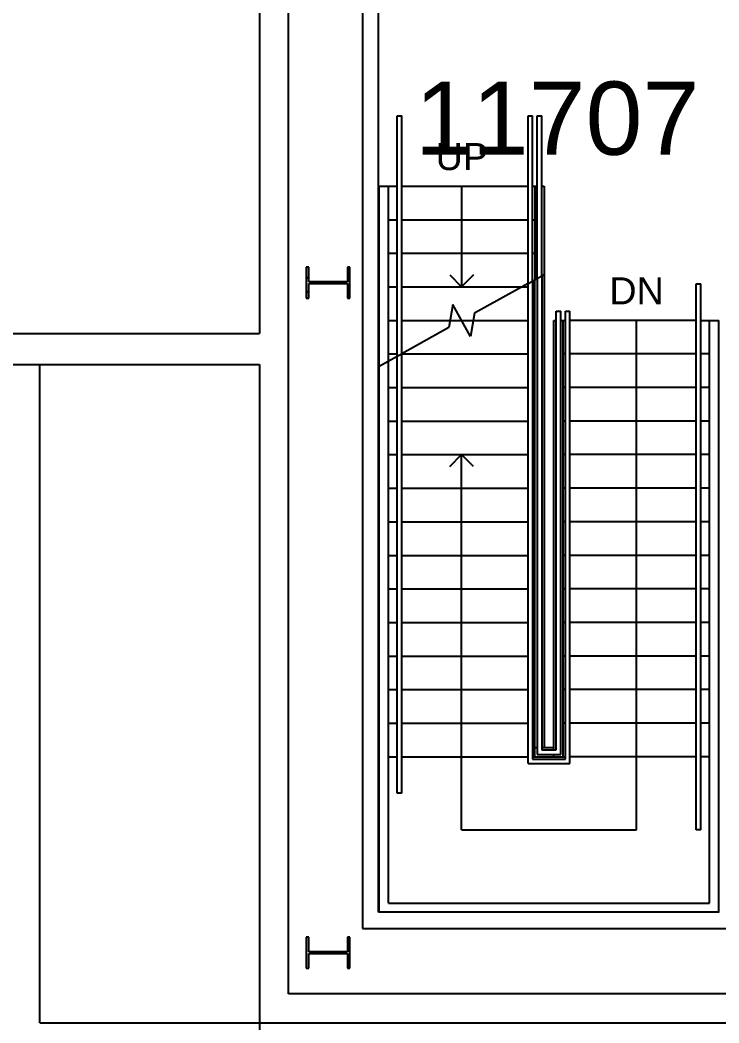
# Model space of a CAD drawing. Header units: inches. Extents: x -60 to 5673, y -29 to 4299.
# Drawn here: x 1753.9 to 1982.9, y 2877.3 to 3206 of the extents above; entities that cross this region are included whole.
import ezdxf

# ---------------------------------------------------------------- set-up
doc = ezdxf.new("R2010")
doc.units = ezdxf.units.IN
doc.header["$LTSCALE"] = 96
doc.header["$MEASUREMENT"] = 0
for name, color, linetype in [('A-ANNO-ROOM', 4, 'Continuous'), ('A-ANNO-TEXT', 4, 'Continuous'), ('A-COLS', 5, 'Continuous'), ('A-FLOR-HRAL', 1, 'Continuous'), ('A-FLOR-STRS', 2, 'Continuous'), ('A-ROOF-LEVL-THIN', 1, 'Continuous'), ('A-WALL-FULL', 6, 'Continuous')]:
    doc.layers.add(name, color=color, linetype=linetype)
doc.styles.add('AE-113$0$Standard', font='txt')
doc.styles.add('ARIAL', font='arial.ttf')

msp = doc.modelspace()

# ---------------------------------------------------------------- hatches: boundary and pattern name
at = {"layer": 'A-COLS'}
h = msp.add_hatch(dxfattribs=at)
h.set_pattern_fill('FP_68', color=256, angle=-90, style=0, pattern_type=2)
h.set_pattern_definition([(45, (-0.0003, -0.0003), (-9.503515, 9.503515), []), (45, (-0.0003, 14.4), (-9.503515, 9.503515), [])])
h.paths.add_polyline_path([(1847.67, 3114.88), (1848.53, 3114.88), (1848.53, 3119.69), (1861.13, 3119.69), (1861.13, 3114.88), (1861.98, 3114.88), (1861.98, 3125.01), (1861.13, 3125.01), (1861.13, 3120.2), (1848.53, 3120.2), (1848.53, 3125.01), (1847.67, 3125.01)], flags=0)

# ---------------------------------------------------------------- linework, layer by layer
at = {"layer": 'A-ANNO-TEXT'}
for p, q in [((1898.58, 3151.58), (1898.58, 3118.58)), ((1894.69, 3122.47), (1898.58, 3118.58)), ((1902.47, 3122.47), (1898.58, 3118.58)), ((1955.83, 2940.58), (1955.83, 3107.58)), ((1894.69, 3059.69), (1898.58, 3063.58)), ((1902.47, 3059.69), (1898.58, 3063.58)), ((1898.58, 2940.58), (1898.58, 3063.58)), ((1898.58, 2940.58), (1955.83, 2940.58))]:
    msp.add_line(p, q, dxfattribs=at)
at = {"layer": 'A-COLS'}
for p, q in [((1848.53, 3125.01), (1847.67, 3125.01)), ((1847.67, 3125.01), (1847.67, 3114.88)), ((1848.53, 3120.2), (1848.53, 3125.01)), ((1861.98, 3125.01), (1861.13, 3125.01)), ((1861.13, 3125.01), (1861.13, 3120.2)), ((1861.98, 3114.88), (1861.98, 3125.01)), ((1861.13, 3120.2), (1848.53, 3120.2)), ((1848.53, 3114.88), (1848.53, 3119.69)), ((1848.53, 3119.69), (1861.13, 3119.69)), ((1861.13, 3119.69), (1861.13, 3114.88)), ((1847.67, 3114.88), (1848.53, 3114.88)), ((1861.13, 3114.88), (1861.98, 3114.88)), ((1848.53, 2905.39), (1847.67, 2905.39)), ((1847.67, 2905.39), (1847.67, 2895.26)), ((1848.53, 2900.58), (1848.53, 2905.39)), ((1861.98, 2905.39), (1861.13, 2905.39)), ((1861.13, 2905.39), (1861.13, 2900.58)), ((1861.13, 2901.91), (1861.98, 2902.76)), ((1861.98, 2895.26), (1861.98, 2905.39)), ((1861.13, 2900.58), (1848.53, 2900.58)), ((1848.53, 2895.26), (1848.53, 2900.07)), ((1848.53, 2900.07), (1861.13, 2900.07)), ((1854.68, 2900.07), (1855.2, 2900.58)), ((1859.29, 2900.07), (1859.8, 2900.58)), ((1861.13, 2900.07), (1861.13, 2895.26)), ((1847.67, 2895.26), (1848.53, 2895.26)), ((1861.13, 2895.26), (1861.98, 2895.26))]:
    msp.add_line(p, q, dxfattribs=at)
at = {"layer": 'A-FLOR-HRAL'}
for p, q in [((1877.45, 3174.58), (1878.95, 3174.58)), ((1877.45, 2952.58), (1877.45, 3174.58)), ((1878.95, 2952.58), (1878.95, 3174.58)), ((1920.33, 3174.58), (1921.83, 3174.58)), ((1920.33, 2962.33), (1920.33, 3174.58)), ((1921.83, 3120.49), (1921.83, 3174.58)), ((1923.33, 3174.58), (1924.83, 3174.58)), ((1923.33, 3121.33), (1923.33, 3174.58)), ((1924.83, 3122.16), (1924.83, 3174.58)), ((1920.33, 3119.66), (1921.83, 3120.49)), ((1921.83, 3120.49), (1921.83, 2963.83)), ((1923.33, 3121.33), (1924.83, 3122.16)), ((1923.33, 3121.33), (1923.33, 2965.33)), ((1924.83, 3122.16), (1924.83, 2966.83)), ((1975.45, 3119.58), (1976.95, 3119.58)), ((1975.45, 2940.58), (1975.45, 3119.58)), ((1976.95, 2940.58), (1976.95, 3119.58)), ((1929.58, 3110.58), (1931.08, 3110.58)), ((1929.58, 2966.83), (1929.58, 3110.58)), ((1931.08, 2965.33), (1931.08, 3110.58)), ((1932.58, 3110.58), (1934.08, 3110.58)), ((1932.58, 2963.83), (1932.58, 3110.58)), ((1934.08, 2962.33), (1934.08, 3110.58)), ((1877.45, 3095.84), (1878.95, 3096.67)), ((1923.33, 2965.33), (1931.08, 2965.33)), ((1924.83, 2966.83), (1929.58, 2966.83)), ((1920.33, 2962.33), (1934.08, 2962.33)), ((1921.83, 2963.83), (1932.58, 2963.83)), ((1878.95, 2952.58), (1877.45, 2952.58)), ((1976.95, 2940.58), (1975.45, 2940.58))]:
    msp.add_line(p, q, dxfattribs=at)
at = {"layer": 'A-FLOR-STRS'}
for p, q in [((1871.58, 2913.58), (1871.58, 3151.58)), ((1871.58, 3151.58), (1877.45, 3151.58)), ((1874.58, 2916.58), (1874.58, 3151.58)), ((1878.95, 3151.58), (1920.33, 3151.58)), ((1921.83, 3151.58), (1923.33, 3151.58)), ((1922.58, 3151.58), (1922.58, 3120.91)), ((1924.83, 3151.58), (1925.58, 3151.58)), ((1925.58, 3151.58), (1925.58, 3122.58)), ((1874.58, 3140.58), (1877.45, 3140.58)), ((1878.95, 3140.58), (1920.33, 3140.58)), ((1921.83, 3140.58), (1922.58, 3140.58)), ((1874.58, 3129.58), (1877.45, 3129.58)), ((1878.95, 3129.58), (1920.33, 3129.58)), ((1921.83, 3129.58), (1922.58, 3129.58)), ((1924.83, 3122.16), (1925.58, 3122.58)), ((1925.58, 3122.58), (1925.58, 2967.58)), ((1920.33, 3119.66), (1902.77, 3109.91)), ((1921.83, 3120.49), (1923.33, 3121.33)), ((1922.58, 2964.58), (1922.58, 3120.91)), ((1874.58, 3118.58), (1877.45, 3118.58)), ((1878.95, 3118.58), (1920.33, 3118.58)), ((1921.83, 3118.58), (1922.58, 3118.58)), ((1895.66, 3112.82), (1894.38, 3105.25)), ((1901.49, 3102.33), (1895.66, 3112.82)), ((1902.77, 3109.91), (1901.49, 3102.33)), ((1874.58, 3107.58), (1877.45, 3107.58)), ((1878.95, 3107.58), (1920.33, 3107.58)), ((1921.83, 3107.58), (1922.58, 3107.58)), ((1928.83, 3107.58), (1929.58, 3107.58)), ((1928.83, 2966.83), (1928.83, 3107.58)), ((1931.08, 3107.58), (1932.58, 3107.58)), ((1931.83, 2964.58), (1931.83, 3107.58)), ((1975.45, 3107.58), (1934.08, 3107.58)), ((1976.95, 3107.58), (1982.83, 3107.58)), ((1979.83, 2916.58), (1979.83, 3107.58)), ((1982.83, 2913.58), (1982.83, 3107.58)), ((1894.38, 3105.25), (1878.95, 3096.67)), ((1874.58, 3096.58), (1877.45, 3096.58)), ((1878.95, 3096.58), (1920.33, 3096.58)), ((1921.83, 3096.58), (1922.58, 3096.58)), ((1932.58, 3096.58), (1931.83, 3096.58)), ((1975.45, 3096.58), (1934.08, 3096.58)), ((1979.83, 3096.58), (1976.95, 3096.58)), ((1871.58, 3092.58), (1877.45, 3095.84)), ((1874.58, 3085.58), (1877.45, 3085.58)), ((1878.95, 3085.58), (1920.33, 3085.58)), ((1921.83, 3085.58), (1922.58, 3085.58)), ((1932.58, 3085.58), (1931.83, 3085.58)), ((1975.45, 3085.58), (1934.08, 3085.58)), ((1979.83, 3085.58), (1976.95, 3085.58)), ((1874.58, 3074.58), (1877.45, 3074.58)), ((1878.95, 3074.58), (1920.33, 3074.58)), ((1921.83, 3074.58), (1922.58, 3074.58)), ((1932.58, 3074.58), (1931.83, 3074.58)), ((1975.45, 3074.58), (1934.08, 3074.58)), ((1979.83, 3074.58), (1976.95, 3074.58)), ((1874.58, 3063.58), (1877.45, 3063.58)), ((1878.95, 3063.58), (1920.33, 3063.58)), ((1921.83, 3063.58), (1922.58, 3063.58)), ((1932.58, 3063.58), (1931.83, 3063.58)), ((1975.45, 3063.58), (1934.08, 3063.58)), ((1979.83, 3063.58), (1976.95, 3063.58)), ((1874.58, 3052.58), (1877.45, 3052.58)), ((1878.95, 3052.58), (1920.33, 3052.58)), ((1921.83, 3052.58), (1922.58, 3052.58)), ((1932.58, 3052.58), (1931.83, 3052.58)), ((1975.45, 3052.58), (1934.08, 3052.58)), ((1979.83, 3052.58), (1976.95, 3052.58)), ((1874.58, 3041.58), (1877.45, 3041.58)), ((1878.95, 3041.58), (1920.33, 3041.58)), ((1921.83, 3041.58), (1922.58, 3041.58)), ((1932.58, 3041.58), (1931.83, 3041.58)), ((1975.45, 3041.58), (1934.08, 3041.58)), ((1979.83, 3041.58), (1976.95, 3041.58)), ((1874.58, 3030.58), (1877.45, 3030.58)), ((1878.95, 3030.58), (1920.33, 3030.58)), ((1921.83, 3030.58), (1922.58, 3030.58)), ((1932.58, 3030.58), (1931.83, 3030.58)), ((1975.45, 3030.58), (1934.08, 3030.58)), ((1979.83, 3030.58), (1976.95, 3030.58)), ((1874.58, 3019.58), (1877.45, 3019.58)), ((1878.95, 3019.58), (1920.33, 3019.58)), ((1921.83, 3019.58), (1922.58, 3019.58)), ((1932.58, 3019.58), (1931.83, 3019.58)), ((1975.45, 3019.58), (1934.08, 3019.58)), ((1979.83, 3019.58), (1976.95, 3019.58)), ((1874.58, 3008.58), (1877.45, 3008.58)), ((1878.95, 3008.58), (1920.33, 3008.58)), ((1921.83, 3008.58), (1922.58, 3008.58)), ((1932.58, 3008.58), (1931.83, 3008.58)), ((1975.45, 3008.58), (1934.08, 3008.58)), ((1979.83, 3008.58), (1976.95, 3008.58)), ((1874.58, 2997.58), (1877.45, 2997.58)), ((1878.95, 2997.58), (1920.33, 2997.58)), ((1921.83, 2997.58), (1922.58, 2997.58)), ((1932.58, 2997.58), (1931.83, 2997.58)), ((1975.45, 2997.58), (1934.08, 2997.58)), ((1979.83, 2997.58), (1976.95, 2997.58)), ((1874.58, 2986.58), (1877.45, 2986.58)), ((1878.95, 2986.58), (1920.33, 2986.58)), ((1921.83, 2986.58), (1922.58, 2986.58)), ((1932.58, 2986.58), (1931.83, 2986.58)), ((1975.45, 2986.58), (1934.08, 2986.58)), ((1979.83, 2986.58), (1976.95, 2986.58)), ((1874.58, 2975.58), (1877.45, 2975.58)), ((1878.95, 2975.58), (1920.33, 2975.58)), ((1921.83, 2975.58), (1922.58, 2975.58)), ((1932.58, 2975.58), (1931.83, 2975.58)), ((1975.45, 2975.58), (1934.08, 2975.58)), ((1979.83, 2975.58), (1976.95, 2975.58)), ((1922.58, 2967.58), (1923.33, 2967.58)), ((1924.83, 2967.58), (1928.83, 2967.58)), ((1928.83, 2964.58), (1928.83, 2965.33)), ((1874.58, 2964.58), (1877.45, 2964.58)), ((1878.95, 2964.58), (1920.33, 2964.58)), ((1921.83, 2964.58), (1932.58, 2964.58)), ((1975.45, 2964.58), (1934.08, 2964.58)), ((1979.83, 2964.58), (1976.95, 2964.58)), ((1874.58, 2916.58), (1979.83, 2916.58))]:
    msp.add_line(p, q, dxfattribs=at)
at = {"layer": 'A-ROOF-LEVL-THIN'}
for p, q in [((1760.33, 2877.33), (1760.33, 3093.08)), ((1760.33, 2877.33), (1832.33, 2877.33)), ((1832.33, 2877.33), (1832.33, 2638.24))]:
    msp.add_line(p, q, dxfattribs=at)
at = {"layer": 'A-WALL-FULL'}
for p, q in [((1841.83, 2886.83), (1841.83, 3258.08)), ((1866.08, 3258.7), (1866.08, 2908.33)), ((1832.33, 3248.58), (1832.33, 3103.33)), ((1871.33, 2913.58), (1871.33, 3245.33)), ((883.8, 3103.33), (1832.33, 3103.33)), ((888.05, 3093.08), (1832.33, 3093.08)), ((1832.33, 3093.08), (1832.33, 2877.33)), ((1982.95, 2913.58), (1871.33, 2913.58)), ((1866.08, 2908.33), (1988.45, 2908.33)), ((2004.33, 2886.83), (1841.83, 2886.83)), ((1832.33, 2877.33), (2142.33, 2877.33))]:
    msp.add_line(p, q, dxfattribs=at)

# ---------------------------------------------------------------- texts
at = {"layer": 'A-ANNO-TEXT', "char_height": 8.8518, "attachment_point": 1, "line_spacing_factor": 0.938532, "style": 'AE-113$0$Standard', "bg_fill": 3, "box_fill_scale": 1.25, "bg_fill_color": 0, "bg_fill_transparency": 0}
for s, insert, width in [('\\fArial|b0|i0|c0|p34|;UP', (1890.06, 3165.69), 20.4369), ('\\fArial|b0|i0|c0|p34|;DN', (1946.97, 3121.69), 21.2677)]:
    msp.add_mtext(s, dxfattribs=dict(at, insert=insert, width=width))

# ---------------------------------------------------------------- next in the draw order: texts
at = {"layer": 'A-ANNO-ROOM', "style": 'ARIAL'}
msp.add_text('11707', height=24, dxfattribs=at).set_placement((1883.26, 3161.86))

doc.saveas('drawing.dxf')
